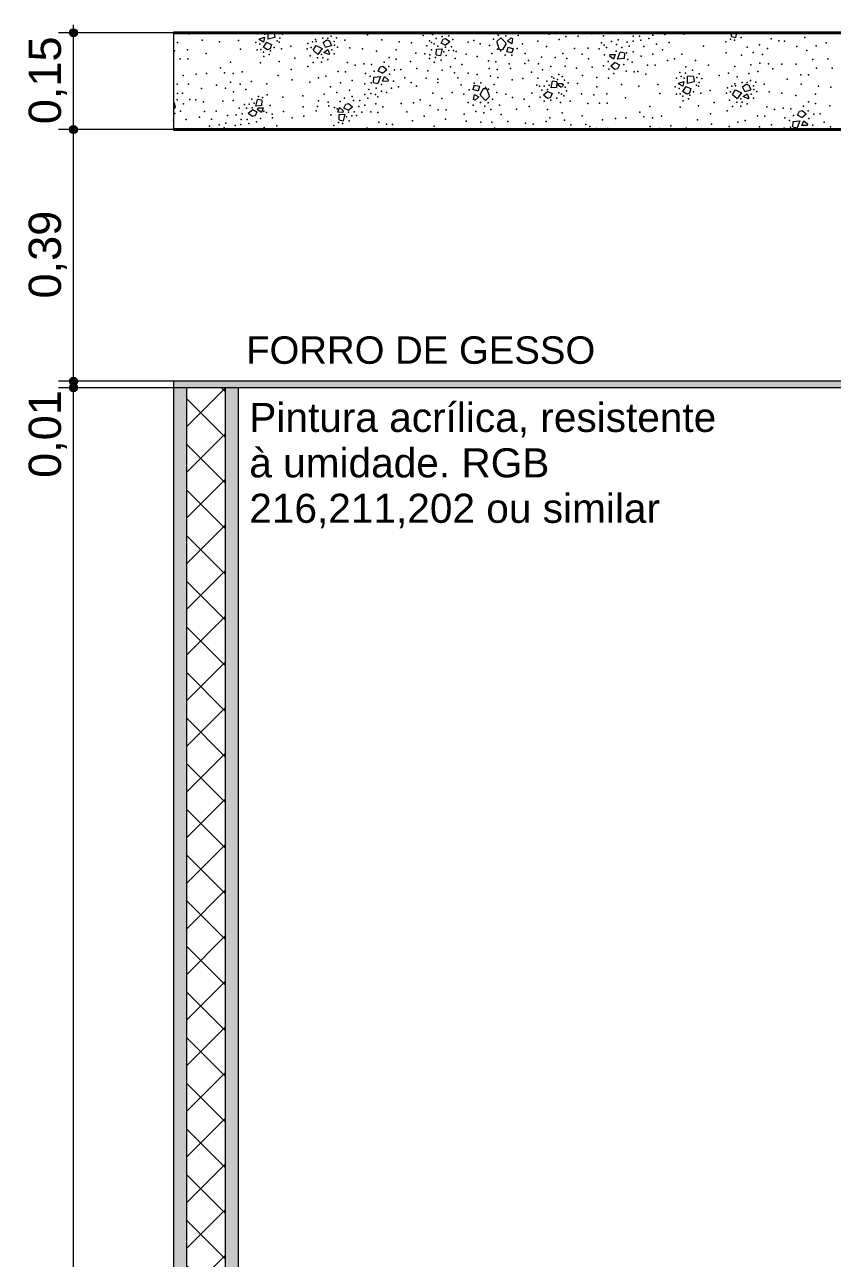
# Model space of a CAD drawing. Header units: metres. Extents: x -1.9 to 95.3, y -2.2 to 2.5.
# Drawn here: x 53.103 to 54.354, y -0.314 to 1.597 of the extents above; entities that cross this region are included whole.
import ezdxf

# ---------------------------------------------------------------- set-up
doc = ezdxf.new("R2010")
doc.units = ezdxf.units.M
doc.header["$MEASUREMENT"] = 0
for name, color, linetype in [('COTAS CORTE', 7, 'Continuous'), ('FORRO.EXEC', 7, 'Continuous'), ('LAJES.EST', 7, 'Continuous'), ('PAREDE CONSTRUIR', 7, 'Continuous')]:
    doc.layers.add(name, color=color, linetype=linetype)
for name, color, linetype, lineweight, true_color in [('COTAS CORTE_Caneta_No__25', 7, 'Continuous', 13, 0x982312), ('LAJES.EST_Caneta_No__97', 7, 'Continuous', 13, 0x6b6b6b), ('NOTAS-EXECUTIVO.ARQ_Caneta_No__12', 7, 'Continuous', 0, 0x030303)]:
    doc.layers.add(name, color=color, linetype=linetype, lineweight=lineweight, true_color=true_color)
for name, color, linetype, lineweight in [('FORRO.EXEC_Caneta_No__241', 7, 'Continuous', 13), ('LAJES.EST_Caneta_No__1', 7, 'Continuous', 40), ('LAJES.EST_Caneta_No__241', 7, 'Continuous', 13), ('NOTAS-EXECUTIVO.ARQ_Caneta_No__1', 7, 'Continuous', 40), ('PAREDE CONSTRUIR_Caneta_No__241', 7, 'Continuous', 13), ('PAREDE CONSTRUIR_Caneta_No__83', 84, 'Continuous', 0)]:
    doc.layers.add(name, color=color, linetype=linetype, lineweight=lineweight)
doc.styles.add('GENERATED_STYLE_1', font='arial.ttf')
doc.dimstyles.new('GENERATED_STYLE__2', dxfattribs={"dimtxt": 0.05, "dimasz": 0.02375, "dimexe": 0.18, "dimexo": 0.267183, "dimgap": 0, "dimtad": 1, "dimzin": 0, "dimdsep": 46, "dimtxsty": 'GENERATED_STYLE_1', "dimblk": 'ARROWHEAD_11', "dimblk1": 'ARROWHEAD_11', "dimblk2": 'ARROWHEAD_11', "dimcen": 0.09, "dimclrd": 256, "dimclre": 256, "dimclrt": 256, "dimadec": 0, "dimazin": 0, "dimtfac": 1, "dimtdec": 4, "dimtmove": 0, "dimatfit": 3, "dimfxl": 0, "dimtolj": 1, "dimtzin": 0, "dimarcsym": 0})

# ---------------------------------------------------------------- blocks, each defined once
blk = doc.blocks.new('*X190', base_point=(107.6811, -2.115))
at = {"layer": 'LAJES.EST_Caneta_No__241', "color": 7, "linetype": 'Continuous', "lineweight": 13}
for p, q in [((53.4661, 1.5744), (53.4662, 1.5757)), ((53.4726, 1.5706), (53.4661, 1.5744)), ((53.4662, 1.5757), (53.4743, 1.578)), ((53.4772, 1.5704), (53.4719, 1.5625)), ((53.4743, 1.578), (53.4726, 1.5706)), ((53.4772, 1.5704), (53.4848, 1.567)), ((53.4801, 1.575), (53.4798, 1.585)), ((53.4903, 1.5776), (53.4801, 1.575)), ((53.4894, 1.585), (53.4903, 1.5776)), ((53.565, 1.5698), (53.5708, 1.5738)), ((53.5687, 1.5624), (53.565, 1.5698)), ((53.5708, 1.5738), (53.5749, 1.5726)), ((53.5749, 1.5726), (53.5779, 1.5651)), ((53.7477, 1.5689), (53.7508, 1.5753)), ((53.7544, 1.5658), (53.7477, 1.5689)), ((53.7508, 1.5753), (53.7549, 1.5763)), ((53.7544, 1.5658), (53.7612, 1.5713)), ((53.7549, 1.5763), (53.7612, 1.5713)), ((53.8345, 1.5717), (53.8403, 1.5773)), ((53.835, 1.5675), (53.8345, 1.5717)), ((53.835, 1.5675), (53.838, 1.5591)), ((53.8403, 1.5773), (53.8464, 1.571)), ((53.844, 1.5595), (53.8486, 1.5674)), ((53.8464, 1.571), (53.8486, 1.5674)), ((53.8507, 1.5718), (53.8562, 1.5769)), ((53.8573, 1.568), (53.8507, 1.5718)), ((53.8562, 1.5769), (53.8587, 1.5759)), ((53.8587, 1.5759), (53.8573, 1.568)), ((54.0631, 1.5842), (54.0622, 1.585)), ((54.0662, 1.585), (54.0631, 1.5842)), ((54.1976, 1.5792), (54.1978, 1.585)), ((54.1976, 1.5792), (54.2041, 1.5778)), ((54.2058, 1.585), (54.2041, 1.5778)), ((53.4789, 1.5585), (53.4719, 1.5625)), ((53.4828, 1.5602), (53.4789, 1.5585)), ((53.4848, 1.567), (53.4828, 1.5602)), ((53.5496, 1.5579), (53.554, 1.565)), ((53.5496, 1.5579), (53.5566, 1.5515)), ((53.554, 1.565), (53.5635, 1.5606)), ((53.5635, 1.5606), (53.5566, 1.5515)), ((53.5662, 1.5546), (53.5722, 1.5592)), ((53.5739, 1.5513), (53.5662, 1.5546)), ((53.5687, 1.5624), (53.5779, 1.5651)), ((53.5722, 1.5592), (53.5748, 1.5522)), ((53.5748, 1.5522), (53.5739, 1.5513)), ((53.7403, 1.551), (53.7406, 1.5593)), ((53.7403, 1.551), (53.7468, 1.5496)), ((53.7406, 1.5593), (53.7493, 1.5599)), ((53.7493, 1.5599), (53.7468, 1.5496)), ((53.838, 1.5591), (53.844, 1.5595)), ((53.8495, 1.5553), (53.8516, 1.5629)), ((53.8577, 1.5538), (53.8495, 1.5553)), ((53.8516, 1.5629), (53.86, 1.5601)), ((53.8577, 1.5538), (53.86, 1.5601)), ((54.0091, 1.5489), (54.0098, 1.5515)), ((54.0149, 1.5441), (54.0091, 1.5489)), ((54.0098, 1.5515), (54.0178, 1.5511)), ((54.0178, 1.5511), (54.0149, 1.5441)), ((54.021, 1.5442), (54.0253, 1.5549)), ((54.0318, 1.5535), (54.0253, 1.5549)), ((54.0318, 1.5535), (54.0315, 1.5451)), ((53.6505, 1.5257), (53.6536, 1.5321)), ((53.6536, 1.5321), (53.6577, 1.5331)), ((53.6577, 1.5331), (53.664, 1.5281)), ((54.0177, 1.5387), (54.0109, 1.5331)), ((54.0172, 1.5281), (54.0109, 1.5331)), ((54.0213, 1.5291), (54.0172, 1.5281)), ((54.0177, 1.5387), (54.0244, 1.5355)), ((54.0315, 1.5451), (54.021, 1.5442)), ((54.0244, 1.5355), (54.0213, 1.5291)), ((53.6431, 1.5077), (53.6434, 1.5161)), ((53.6434, 1.5161), (53.6539, 1.517)), ((53.6539, 1.517), (53.6496, 1.5063)), ((53.6572, 1.5225), (53.6505, 1.5257)), ((53.6571, 1.5101), (53.66, 1.5171)), ((53.6651, 1.5097), (53.6571, 1.5101)), ((53.6572, 1.5225), (53.664, 1.5281)), ((53.66, 1.5171), (53.6657, 1.5123)), ((53.6657, 1.5123), (53.6651, 1.5097)), ((53.9182, 1.4998), (53.9207, 1.5101)), ((53.9272, 1.5087), (53.9207, 1.5101)), ((54.1299, 1.5064), (54.1296, 1.5178)), ((54.1391, 1.5173), (54.1296, 1.5178)), ((54.1391, 1.5173), (54.1401, 1.509)), ((53.6431, 1.5077), (53.6496, 1.5063)), ((53.7992, 1.5036), (53.7969, 1.4973)), ((53.8053, 1.4945), (53.7969, 1.4973)), ((53.7992, 1.5036), (53.8074, 1.5021)), ((53.8074, 1.5021), (53.8053, 1.4945)), ((53.8129, 1.4979), (53.8083, 1.49)), ((53.8189, 1.4983), (53.8129, 1.4979)), ((53.8219, 1.4899), (53.8189, 1.4983)), ((53.9131, 1.4939), (53.9063, 1.4883)), ((53.9131, 1.4939), (53.9198, 1.4907)), ((53.9269, 1.5004), (53.9182, 1.4998)), ((53.9272, 1.5087), (53.9269, 1.5004)), ((53.9291, 1.504), (53.9298, 1.5066)), ((53.9332, 1.5007), (53.9291, 1.504)), ((53.9298, 1.5066), (53.9361, 1.5063)), ((53.9332, 1.5007), (53.9359, 1.5017)), ((53.9371, 1.5048), (53.9359, 1.5017)), ((53.9371, 1.5048), (53.9361, 1.5063)), ((54.1159, 1.5058), (54.116, 1.5071)), ((54.1224, 1.502), (54.1159, 1.5058)), ((54.116, 1.5071), (54.1241, 1.5094)), ((54.127, 1.5018), (54.1217, 1.4939)), ((54.1287, 1.4899), (54.1217, 1.4939)), ((54.1241, 1.5094), (54.1224, 1.502)), ((54.127, 1.5018), (54.1346, 1.4984)), ((54.1326, 1.4916), (54.1287, 1.4899)), ((54.1401, 1.509), (54.1299, 1.5064)), ((54.1346, 1.4984), (54.1326, 1.4916)), ((54.1994, 1.4893), (54.2038, 1.4964)), ((54.2038, 1.4964), (54.2134, 1.492)), ((54.2134, 1.492), (54.2064, 1.4829)), ((54.2148, 1.5012), (54.2206, 1.5052)), ((54.2186, 1.4938), (54.2148, 1.5012)), ((54.2186, 1.4938), (54.2277, 1.4965)), ((54.2206, 1.5052), (54.2247, 1.504)), ((54.2247, 1.504), (54.2277, 1.4965)), ((53.3332, 1.4897), (53.3339, 1.4886)), ((53.3339, 1.4886), (53.3332, 1.4882)), ((53.3332, 1.4765), (53.3341, 1.4766)), ((53.3341, 1.4766), (53.3355, 1.4697)), ((53.4609, 1.4715), (53.4635, 1.4818)), ((53.4696, 1.4721), (53.4609, 1.4715)), ((53.4699, 1.4804), (53.4635, 1.4818)), ((53.4699, 1.4804), (53.4696, 1.4721)), ((53.5972, 1.468), (53.6003, 1.4744)), ((53.6003, 1.4744), (53.6044, 1.4754)), ((53.6044, 1.4754), (53.6107, 1.4704)), ((53.7982, 1.4815), (53.7996, 1.4894)), ((53.8007, 1.4805), (53.7982, 1.4815)), ((53.7996, 1.4894), (53.8062, 1.4856)), ((53.8062, 1.4856), (53.8007, 1.4805)), ((53.8105, 1.4864), (53.8083, 1.49)), ((53.8166, 1.4801), (53.8105, 1.4864)), ((53.8224, 1.4857), (53.8166, 1.4801)), ((53.8219, 1.4899), (53.8224, 1.4857)), ((53.9127, 1.4833), (53.9063, 1.4883)), ((53.9168, 1.4843), (53.9127, 1.4833)), ((53.9198, 1.4907), (53.9168, 1.4843)), ((54.1994, 1.4893), (54.2064, 1.4829)), ((54.216, 1.486), (54.222, 1.4906)), ((54.2237, 1.4827), (54.216, 1.486)), ((54.222, 1.4906), (54.2246, 1.4836)), ((54.2246, 1.4836), (54.2237, 1.4827)), ((53.3355, 1.4697), (53.3332, 1.4668)), ((53.4559, 1.4656), (53.449, 1.4601)), ((53.4554, 1.4551), (53.449, 1.4601)), ((53.4595, 1.4561), (53.4554, 1.4551)), ((53.4559, 1.4656), (53.4625, 1.4624)), ((53.4625, 1.4624), (53.4595, 1.4561)), ((53.4635, 1.4663), (53.4642, 1.4689)), ((53.4693, 1.4615), (53.4635, 1.4663)), ((53.4642, 1.4689), (53.4721, 1.4685)), ((53.4721, 1.4685), (53.4693, 1.4615)), ((53.5876, 1.462), (53.5905, 1.469)), ((53.5956, 1.4616), (53.5876, 1.462)), ((53.5898, 1.45), (53.5901, 1.4584)), ((53.5901, 1.4584), (53.5988, 1.4589)), ((53.5905, 1.469), (53.5963, 1.4642)), ((53.5963, 1.4642), (53.5956, 1.4616)), ((53.5988, 1.4589), (53.5963, 1.4486)), ((53.6039, 1.4648), (53.5972, 1.468)), ((53.6039, 1.4648), (53.6107, 1.4704)), ((54.3003, 1.4571), (54.3034, 1.4635)), ((54.307, 1.4539), (54.3003, 1.4571)), ((54.3034, 1.4635), (54.3075, 1.4645)), ((54.307, 1.4539), (54.3138, 1.4595)), ((54.3075, 1.4645), (54.3138, 1.4595)), ((53.5898, 1.45), (53.5963, 1.4486)), ((54.2929, 1.4392), (54.2932, 1.4475)), ((54.2929, 1.4392), (54.2994, 1.4377)), ((54.2932, 1.4475), (54.3037, 1.4484)), ((54.3037, 1.4484), (54.2994, 1.4377)), ((54.3069, 1.4415), (54.3098, 1.4485)), ((54.3149, 1.4411), (54.3069, 1.4415)), ((54.3098, 1.4485), (54.3156, 1.4437)), ((54.3156, 1.4437), (54.3149, 1.4411))]:
    blk.add_line(p, q, dxfattribs=at)
for p in [(53.3394, 1.5841), (53.3396, 1.5698), (53.3576, 1.5832), (53.3774, 1.5734), (53.4042, 1.571), (53.4341, 1.5732), (53.4606, 1.5699), (53.4626, 1.5831), (53.4748, 1.583), (53.494, 1.5726), (53.4944, 1.5845), (53.497, 1.5706), (53.4981, 1.5764), (53.5022, 1.5827), (53.5415, 1.5685), (53.5488, 1.5708), (53.5532, 1.5746), (53.5544, 1.5712), (53.5646, 1.5766), (53.5723, 1.5767), (53.5777, 1.5798), (53.5819, 1.5714), (53.586, 1.5771), (53.5985, 1.5737), (53.634, 1.5817), (53.656, 1.5741), (53.6829, 1.571), (53.7022, 1.5693), (53.7198, 1.5809), (53.7297, 1.5724), (53.7331, 1.5699), (53.7345, 1.5825), (53.7372, 1.5679), (53.7404, 1.5759), (53.7494, 1.579), (53.7597, 1.5804), (53.7662, 1.5745), (53.79, 1.5706), (53.7985, 1.5728), (53.8041, 1.5846), (53.8085, 1.5676), (53.8186, 1.5848), (53.8292, 1.5753), (53.8362, 1.581), (53.8482, 1.5803), (53.8594, 1.5847), (53.8671, 1.5805), (53.8738, 1.5677), (53.8975, 1.5718), (53.9154, 1.5827), (53.9308, 1.5744), (53.9409, 1.579), (53.9603, 1.5797), (53.9812, 1.5835), (53.9965, 1.5693), (53.9997, 1.5801), (54.0118, 1.5715), (54.0221, 1.5741), (54.0362, 1.5703), (54.0454, 1.572), (54.0456, 1.5796), (54.0552, 1.5799), (54.0575, 1.5736), (54.0695, 1.5761), (54.076, 1.5814), (54.0815, 1.5673), (54.0946, 1.5825), (54.1011, 1.5699), (54.1247, 1.5826), (54.143, 1.5848), (54.1893, 1.5707), (54.1965, 1.5751), (54.2025, 1.5735), (54.2093, 1.5839), (54.213, 1.5778), (54.2592, 1.5756), (54.2712, 1.5724), (54.2802, 1.572), (54.3115, 1.5776), (54.3446, 1.5695), (53.3348, 1.5572), (53.3547, 1.5587), (53.384, 1.5527), (53.4371, 1.5593), (53.4627, 1.5585), (53.4671, 1.5672), (53.4686, 1.5589), (53.4727, 1.5551), (53.4813, 1.5512), (53.4835, 1.557), (53.4894, 1.5619), (53.5007, 1.5601), (53.5152, 1.5641), (53.5405, 1.5602), (53.5448, 1.5493), (53.5465, 1.5622), (53.5627, 1.5511), (53.5786, 1.5585), (53.5819, 1.5523), (53.5827, 1.5659), (53.5875, 1.5624), (53.6065, 1.5618), (53.626, 1.5602), (53.6476, 1.5564), (53.6781, 1.5585), (53.7085, 1.5531), (53.7227, 1.5522), (53.7255, 1.5647), (53.7306, 1.5506), (53.7329, 1.5584), (53.7427, 1.564), (53.752, 1.5556), (53.7549, 1.5628), (53.7557, 1.5495), (53.7598, 1.5573), (53.7637, 1.5634), (53.767, 1.5576), (53.7714, 1.5561), (53.7866, 1.5516), (53.8228, 1.565), (53.8267, 1.5528), (53.8354, 1.5596), (53.8404, 1.557), (53.8473, 1.55), (53.8576, 1.5503), (53.8656, 1.5607), (53.8782, 1.5529), (53.9111, 1.5639), (53.9365, 1.5529), (53.9548, 1.5606), (53.9663, 1.5517), (53.9759, 1.5612), (53.993, 1.5599), (54.0003, 1.5658), (54.0009, 1.551), (54.0039, 1.5622), (54.0193, 1.5565), (54.0195, 1.5667), (54.0278, 1.562), (54.0353, 1.5538), (54.0392, 1.564), (54.0455, 1.5555), (54.0578, 1.5485), (54.0618, 1.5637), (54.0758, 1.552), (54.0911, 1.5584), (54.121, 1.5519), (54.1543, 1.5641), (54.1897, 1.5539), (54.2134, 1.5504), (54.2222, 1.5627), (54.2312, 1.5542), (54.2413, 1.5663), (54.2458, 1.5511), (54.2538, 1.5607), (54.2989, 1.5635), (54.3146, 1.5573), (54.3289, 1.5648), (53.3434, 1.5445), (53.3553, 1.5446), (53.4058, 1.5306), (53.4217, 1.5394), (53.4682, 1.5383), (53.4731, 1.548), (53.4971, 1.5402), (53.5211, 1.5454), (53.5412, 1.5326), (53.5495, 1.5391), (53.5561, 1.546), (53.5624, 1.5396), (53.5646, 1.5462), (53.5721, 1.5433), (53.6026, 1.5387), (53.6149, 1.5346), (53.628, 1.5366), (53.6401, 1.5359), (53.6596, 1.5396), (53.6671, 1.5327), (53.6674, 1.5466), (53.6783, 1.5442), (53.7004, 1.5406), (53.71, 1.5296), (53.73, 1.5449), (53.7371, 1.5395), (53.7392, 1.5468), (53.748, 1.5427), (53.7626, 1.5323), (53.7696, 1.5452), (53.7798, 1.5356), (53.8037, 1.548), (53.8213, 1.5415), (53.8223, 1.5296), (53.8327, 1.5399), (53.8532, 1.5369), (53.8553, 1.5296), (53.8776, 1.5374), (53.8833, 1.5421), (53.8988, 1.537), (53.9034, 1.5474), (53.918, 1.5326), (53.9247, 1.5467), (53.9402, 1.5334), (53.9429, 1.5452), (53.9575, 1.5301), (53.976, 1.5445), (53.982, 1.5315), (53.9994, 1.5336), (54.0068, 1.5405), (54.031, 1.5359), (54.037, 1.5436), (54.044, 1.5394), (54.0676, 1.535), (54.0794, 1.535), (54.0985, 1.5421), (54.1096, 1.5445), (54.1273, 1.532), (54.1419, 1.5418), (54.1622, 1.5349), (54.2028, 1.5329), (54.228, 1.5354), (54.2418, 1.538), (54.2553, 1.5366), (54.2618, 1.5291), (54.2758, 1.5364), (54.2981, 1.5363), (54.3237, 1.5436), (54.3294, 1.5301), (54.3469, 1.5444), (54.3538, 1.5301), (53.3482, 1.5188), (53.3683, 1.5207), (53.3844, 1.5217), (53.4123, 1.5231), (53.4257, 1.5217), (53.4395, 1.5243), (53.4954, 1.5186), (53.5156, 1.528), (53.5173, 1.5121), (53.5579, 1.5152), (53.569, 1.5175), (53.5881, 1.5247), (53.5999, 1.5246), (53.6098, 1.5111), (53.6309, 1.5218), (53.6379, 1.5176), (53.6439, 1.5254), (53.6681, 1.5207), (53.6739, 1.5102), (53.6755, 1.5276), (53.6855, 1.5282), (53.6916, 1.5152), (53.7246, 1.5145), (53.7273, 1.5262), (53.7429, 1.513), (53.7495, 1.5271), (53.7687, 1.5227), (53.7736, 1.5153), (53.7899, 1.5223), (53.8037, 1.5204), (53.8242, 1.5175), (53.8346, 1.5278), (53.8356, 1.5158), (53.8581, 1.5122), (53.8744, 1.514), (53.8877, 1.5241), (53.8979, 1.5145), (53.9049, 1.5273), (53.9118, 1.5101), (53.9195, 1.5169), (53.9223, 1.5144), (53.9283, 1.5128), (53.9304, 1.5202), (53.9355, 1.5172), (53.9391, 1.5115), (53.9671, 1.519), (53.9892, 1.5155), (54.0075, 1.5146), (54.0078, 1.5285), (54.0153, 1.5216), (54.0348, 1.5253), (54.0469, 1.5246), (54.0527, 1.525), (54.0649, 1.521), (54.1124, 1.5145), (54.1176, 1.5235), (54.1201, 1.517), (54.1246, 1.5144), (54.1266, 1.5225), (54.1374, 1.527), (54.1442, 1.5159), (54.1476, 1.5213), (54.152, 1.5142), (54.1785, 1.5187), (54.193, 1.5226), (54.2067, 1.5165), (54.2247, 1.5218), (54.2275, 1.5112), (54.2388, 1.5248), (54.2839, 1.5131), (54.3052, 1.5196), (54.3171, 1.5197), (53.3388, 1.5053), (53.3473, 1.4916), (53.3565, 1.5055), (53.3765, 1.4985), (53.3998, 1.5039), (53.4137, 1.4989), (53.4217, 1.5086), (53.4262, 1.4933), (53.4364, 1.5055), (53.4453, 1.4969), (53.4542, 1.5093), (53.4778, 1.5057), (53.5446, 1.5085), (53.5764, 1.5012), (53.5861, 1.4924), (53.5917, 1.5076), (53.6057, 1.4959), (53.6294, 1.5058), (53.6357, 1.4972), (53.6387, 1.4909), (53.6396, 1.5074), (53.6471, 1.4992), (53.6554, 1.4945), (53.6556, 1.5047), (53.663, 1.4923), (53.671, 1.499), (53.6819, 1.5014), (53.7013, 1.508), (53.7098, 1.5023), (53.7352, 1.4913), (53.7428, 1.5077), (53.7648, 1.4926), (53.7787, 1.5045), (53.7913, 1.4967), (53.7993, 1.507), (53.8096, 1.5074), (53.8165, 1.5004), (53.8215, 1.4978), (53.8302, 1.5046), (53.8341, 1.4924), (53.8882, 1.4913), (53.8961, 1.5036), (53.9005, 1.502), (53.9038, 1.4962), (53.9078, 1.5024), (53.9126, 1.4969), (53.9155, 1.504), (53.9303, 1.4917), (53.9402, 1.5007), (53.942, 1.4949), (53.9449, 1.5074), (53.959, 1.5065), (53.9894, 1.5012), (54.0272, 1.5048), (54.0541, 1.5024), (54.0839, 1.5046), (54.1104, 1.5013), (54.1169, 1.4986), (54.1392, 1.4933), (54.1438, 1.504), (54.1468, 1.502), (54.1479, 1.5078), (54.1505, 1.4916), (54.165, 1.4955), (54.1903, 1.4916), (54.1914, 1.4999), (54.1963, 1.4937), (54.1986, 1.5022), (54.203, 1.506), (54.2042, 1.5026), (54.2144, 1.508), (54.2221, 1.5081), (54.2317, 1.5028), (54.2325, 1.4973), (54.2358, 1.5085), (54.2373, 1.4938), (54.2483, 1.5051), (54.2563, 1.4932), (54.2758, 1.4916), (54.3058, 1.5055), (54.3328, 1.5024), (54.352, 1.5007), (53.3391, 1.4809), (53.3392, 1.4908), (53.3485, 1.4748), (53.3586, 1.4815), (53.3677, 1.4812), (53.3797, 1.4779), (53.4097, 1.479), (53.4258, 1.4798), (53.4432, 1.4738), (53.4505, 1.4741), (53.4545, 1.4819), (53.4582, 1.4758), (53.465, 1.4861), (53.471, 1.4846), (53.4782, 1.4889), (53.4829, 1.4725), (53.5025, 1.485), (53.5337, 1.4874), (53.5576, 1.4796), (53.5664, 1.4898), (53.573, 1.4772), (53.5739, 1.4717), (53.5916, 1.4783), (53.598, 1.4835), (53.6101, 1.4861), (53.6123, 1.4798), (53.622, 1.4801), (53.6295, 1.4892), (53.6297, 1.4729), (53.6345, 1.4836), (53.646, 1.4893), (53.6466, 1.4751), (53.6498, 1.4858), (53.6859, 1.4754), (53.7053, 1.4762), (53.7154, 1.4808), (53.7308, 1.4724), (53.7488, 1.4833), (53.7831, 1.4897), (53.7898, 1.4769), (53.7975, 1.4727), (53.8087, 1.4771), (53.8207, 1.4764), (53.8277, 1.4821), (53.8383, 1.4726), (53.8484, 1.4898), (53.8584, 1.4846), (53.8765, 1.4819), (53.9013, 1.4852), (53.9078, 1.4792), (53.9181, 1.4806), (53.9272, 1.4838), (53.9331, 1.4771), (53.9344, 1.4898), (53.9378, 1.4872), (53.9477, 1.4788), (53.9653, 1.4903), (53.9754, 1.4756), (53.9846, 1.4886), (53.9932, 1.4759), (54.0045, 1.4901), (54.0051, 1.476), (54.0338, 1.4841), (54.0869, 1.4907), (54.1125, 1.4899), (54.1184, 1.4903), (54.1225, 1.4865), (54.1229, 1.4795), (54.1311, 1.4826), (54.1333, 1.4885), (54.1709, 1.4768), (54.1946, 1.4807), (54.2059, 1.4774), (54.2125, 1.4825), (54.2144, 1.4776), (54.2219, 1.4747), (54.2284, 1.4899), (54.2317, 1.4837), (54.2975, 1.4878), (54.3172, 1.478), (54.3279, 1.4899), (54.3281, 1.4756), (54.3502, 1.472), (53.3352, 1.4601), (53.344, 1.4635), (53.3734, 1.4543), (53.3813, 1.463), (53.3993, 1.4635), (53.417, 1.4566), (53.4301, 1.4576), (53.4349, 1.4683), (53.4394, 1.4596), (53.4465, 1.468), (53.4553, 1.4686), (53.473, 1.4635), (53.4771, 1.4615), (53.4859, 1.4588), (53.4868, 1.4533), (53.5038, 1.4631), (53.5169, 1.4534), (53.5339, 1.4703), (53.5353, 1.4556), (53.554, 1.4639), (53.5561, 1.4707), (53.5769, 1.458), (53.5826, 1.469), (53.5867, 1.467), (53.6015, 1.4547), (53.6045, 1.4618), (53.6093, 1.4564), (53.6132, 1.4625), (53.6165, 1.4567), (53.6204, 1.4709), (53.6249, 1.4621), (53.6392, 1.4625), (53.6498, 1.4614), (53.6577, 1.4701), (53.6945, 1.4624), (53.7214, 1.4559), (53.7435, 1.4657), (53.7556, 1.4658), (53.7837, 1.459), (53.8018, 1.4628), (53.8139, 1.4609), (53.8154, 1.4714), (53.825, 1.4661), (53.8409, 1.4581), (53.8647, 1.4668), (53.8841, 1.4707), (53.9126, 1.4661), (53.9162, 1.4531), (53.9353, 1.461), (53.9667, 1.4565), (54.0342, 1.4531), (54.0556, 1.462), (54.0621, 1.4545), (54.0715, 1.4708), (54.0755, 1.4531), (54.0893, 1.4557), (54.1181, 1.4697), (54.1469, 1.4716), (54.1655, 1.4594), (54.191, 1.464), (54.1993, 1.4705), (54.2122, 1.471), (54.2379, 1.4561), (54.2497, 1.456), (54.2525, 1.4701), (54.2647, 1.466), (54.2778, 1.4681), (54.2807, 1.4532), (54.2899, 1.4673), (54.2937, 1.4568), (54.3094, 1.471), (54.3169, 1.4641), (54.3253, 1.459), (54.3353, 1.4596), (53.3332, 1.4498), (53.3526, 1.4505), (53.3887, 1.4401), (53.3919, 1.4509), (53.3925, 1.4366), (53.404, 1.4423), (53.4118, 1.4375), (53.4144, 1.4449), (53.4285, 1.4411), (53.4377, 1.4428), (53.4378, 1.4504), (53.4475, 1.4507), (53.4497, 1.4444), (53.4617, 1.4469), (53.4682, 1.4522), (53.4737, 1.4381), (53.4934, 1.4407), (53.5816, 1.4415), (53.5888, 1.4459), (53.5948, 1.4443), (53.6052, 1.4486), (53.6335, 1.4371), (53.6514, 1.4464), (53.6634, 1.4432), (53.6725, 1.4429), (53.7037, 1.4484), (53.7212, 1.4356), (53.7369, 1.4404), (53.7548, 1.4512), (53.7869, 1.4482), (53.8093, 1.4465), (53.8267, 1.4466), (53.8304, 1.4372), (53.8513, 1.4473), (53.8786, 1.4451), (53.8907, 1.4432), (53.9106, 1.4474), (53.9393, 1.4498), (53.9491, 1.4421), (53.9723, 1.4429), (53.9785, 1.4397), (53.9886, 1.4367), (53.998, 1.4502), (54.0063, 1.4369), (54.0181, 1.4521), (54.0496, 1.4353), (54.0716, 1.44), (54.0862, 1.4369), (54.104, 1.4407), (54.1276, 1.4371), (54.1452, 1.45), (54.1671, 1.4435), (54.1944, 1.4399), (54.2077, 1.4466), (54.2189, 1.4489), (54.2415, 1.439), (54.2596, 1.4425), (54.2793, 1.4372), (54.2877, 1.449), (54.2894, 1.4388), (54.3054, 1.4361), (54.3179, 1.4521), (54.3238, 1.4416), (54.3414, 1.4466), (54.3511, 1.4394)]:
    blk.add_point(p, dxfattribs=at)
blk = doc.blocks.new('*D195', base_point=(107.6811, -2.115))
at = {"layer": 'COTAS CORTE_Caneta_No__25', "linetype": 'Continuous', "lineweight": 13, "true_color": 0x982312}
for points in [[(53.1719, 1.035), (53.1724, 1.0326), (53.1737, 1.0306), (53.1758, 1.0292), (53.1781, 1.0288), (53.1805, 1.0292), (53.1826, 1.0306), (53.1839, 1.0326), (53.1844, 1.035), (53.1839, 1.0374), (53.1826, 1.0394), (53.1805, 1.0408), (53.1781, 1.0413), (53.1758, 1.0408), (53.1737, 1.0394), (53.1724, 1.0374)], [(53.1719, -2.115), (53.1724, -2.1174), (53.1737, -2.1194), (53.1758, -2.1208), (53.1781, -2.1212), (53.1805, -2.1208), (53.1826, -2.1194), (53.1839, -2.1174), (53.1844, -2.115), (53.1839, -2.1126), (53.1826, -2.1106), (53.1805, -2.1092), (53.1781, -2.1087), (53.1758, -2.1092), (53.1737, -2.1106), (53.1724, -2.1126)]]:
    blk.add_hatch(color=24, dxfattribs=at).paths.add_polyline_path(points)
at = {"layer": 'COTAS CORTE_Caneta_No__25', "color": 24, "linetype": 'Continuous', "lineweight": 13, "true_color": 0x982312}
for p, q in [((53.1719, 1.035), (53.1547, 1.035)), ((53.4453, 1.035), (53.1844, 1.035)), ((53.1781, -2.1087), (53.1781, 1.0288)), ((53.1719, -2.115), (53.1547, -2.115)), ((53.1781, -2.1275), (53.1781, -2.1212)), ((53.4453, -2.115), (53.1844, -2.115))]:
    blk.add_line(p, q, dxfattribs=at)
for centre in [(53.1781, 1.035), (53.1781, -2.115)]:
    blk.add_circle(centre, 0.00625, dxfattribs=at)
at = {"layer": 'COTAS CORTE_Caneta_No__25', "color": 24, "lineweight": 13, "true_color": 0x982312, "char_height": 0.05, "attachment_point": 7, "rotation": 90, "style": 'GENERATED_STYLE_1'}
for s, insert in [('\\A1;{\\pql;\\fArial|b0|i0|c0|p0;\\W1.000000;0,01}', (53.1681, 0.8953)), ('\\A1;{\\pql;\\fArial|b0|i0|c0|p0;\\W1.000000;3,15}', (53.1681, -0.6735))]:
    blk.add_mtext(s, dxfattribs=dict(at, insert=insert))
blk = doc.blocks.new('ARROWHEAD_11')
at = {"color": 0, "linetype": 'Continuous', "lineweight": 0}
blk.add_line((0, 0), (-1, 0), dxfattribs=at)
at = {"color": 0, "linetype": 'Continuous', "lineweight": 0, "const_width": 0.25, "flags": 128}
blk.add_lwpolyline([(-0.125, 0, 1), (0.125, 0, 1)], format="xyb", close=True, dxfattribs=at)
blk = doc.blocks.new('*D196', base_point=(107.6811, -2.115))
at = {"layer": 'COTAS CORTE_Caneta_No__25', "linetype": 'Continuous', "lineweight": 13, "true_color": 0x982312}
for points in [[(53.1719, 1.045), (53.1724, 1.0426), (53.1737, 1.0406), (53.1758, 1.0392), (53.1781, 1.0388), (53.1805, 1.0392), (53.1826, 1.0406), (53.1839, 1.0426), (53.1844, 1.045), (53.1839, 1.0474), (53.1826, 1.0494), (53.1805, 1.0508), (53.1781, 1.0513), (53.1758, 1.0508), (53.1737, 1.0494), (53.1724, 1.0474)], [(53.1719, 1.035), (53.1724, 1.0326), (53.1737, 1.0306), (53.1758, 1.0292), (53.1781, 1.0288), (53.1805, 1.0292), (53.1826, 1.0306), (53.1839, 1.0326), (53.1844, 1.035), (53.1839, 1.0374), (53.1826, 1.0394), (53.1805, 1.0408), (53.1781, 1.0413), (53.1758, 1.0408), (53.1737, 1.0394), (53.1724, 1.0374)]]:
    blk.add_hatch(color=24, dxfattribs=at).paths.add_polyline_path(points)
at = {"layer": 'COTAS CORTE_Caneta_No__25', "color": 24, "linetype": 'Continuous', "lineweight": 13, "true_color": 0x982312}
for p, q in [((53.1719, 1.045), (53.1547, 1.045)), ((53.1719, 1.035), (53.1547, 1.035)), ((53.1781, 1.035), (53.1781, 1.0388)), ((53.4453, 1.045), (53.1844, 1.045)), ((53.4453, 1.035), (53.1844, 1.035))]:
    blk.add_line(p, q, dxfattribs=at)
for centre in [(53.1781, 1.045), (53.1781, 1.035)]:
    blk.add_circle(centre, 0.00625, dxfattribs=at)
blk = doc.blocks.new('*D197', base_point=(107.6811, -2.115))
at = {"layer": 'COTAS CORTE_Caneta_No__25', "linetype": 'Continuous', "lineweight": 13, "true_color": 0x982312}
for points in [[(53.1719, 1.435), (53.1724, 1.4326), (53.1737, 1.4306), (53.1758, 1.4292), (53.1781, 1.4288), (53.1805, 1.4292), (53.1826, 1.4306), (53.1839, 1.4326), (53.1844, 1.435), (53.1839, 1.4374), (53.1826, 1.4394), (53.1805, 1.4408), (53.1781, 1.4413), (53.1758, 1.4408), (53.1737, 1.4394), (53.1724, 1.4374)], [(53.1719, 1.045), (53.1724, 1.0426), (53.1737, 1.0406), (53.1758, 1.0392), (53.1781, 1.0388), (53.1805, 1.0392), (53.1826, 1.0406), (53.1839, 1.0426), (53.1844, 1.045), (53.1839, 1.0474), (53.1826, 1.0494), (53.1805, 1.0508), (53.1781, 1.0513), (53.1758, 1.0508), (53.1737, 1.0494), (53.1724, 1.0474)]]:
    blk.add_hatch(color=24, dxfattribs=at).paths.add_polyline_path(points)
at = {"layer": 'COTAS CORTE_Caneta_No__25', "color": 24, "linetype": 'Continuous', "lineweight": 13, "true_color": 0x982312}
for p, q in [((53.1719, 1.435), (53.1547, 1.435)), ((53.4453, 1.435), (53.1844, 1.435)), ((53.1781, 1.0513), (53.1781, 1.4288)), ((53.1719, 1.045), (53.1547, 1.045)), ((53.4453, 1.045), (53.1844, 1.045))]:
    blk.add_line(p, q, dxfattribs=at)
for centre in [(53.1781, 1.435), (53.1781, 1.045)]:
    blk.add_circle(centre, 0.00625, dxfattribs=at)
at = {"layer": 'COTAS CORTE_Caneta_No__25', "color": 24, "lineweight": 13, "true_color": 0x982312, "insert": (53.1681, 1.1733), "char_height": 0.05, "attachment_point": 7, "rotation": 90, "style": 'GENERATED_STYLE_1'}
blk.add_mtext('\\A1;{\\pql;\\fArial|b0|i0|c0|p0;\\W1.000000;0,39}', dxfattribs=at)
blk = doc.blocks.new('*D198', base_point=(107.6811, -2.115))
at = {"layer": 'COTAS CORTE_Caneta_No__25', "linetype": 'Continuous', "lineweight": 13, "true_color": 0x982312}
for points in [[(53.1719, 1.585), (53.1724, 1.5826), (53.1737, 1.5806), (53.1758, 1.5792), (53.1781, 1.5787), (53.1805, 1.5792), (53.1826, 1.5806), (53.1839, 1.5826), (53.1844, 1.585), (53.1839, 1.5874), (53.1826, 1.5894), (53.1805, 1.5908), (53.1781, 1.5912), (53.1758, 1.5908), (53.1737, 1.5894), (53.1724, 1.5874)], [(53.1719, 1.435), (53.1724, 1.4326), (53.1737, 1.4306), (53.1758, 1.4292), (53.1781, 1.4288), (53.1805, 1.4292), (53.1826, 1.4306), (53.1839, 1.4326), (53.1844, 1.435), (53.1839, 1.4374), (53.1826, 1.4394), (53.1805, 1.4408), (53.1781, 1.4413), (53.1758, 1.4408), (53.1737, 1.4394), (53.1724, 1.4374)]]:
    blk.add_hatch(color=24, dxfattribs=at).paths.add_polyline_path(points)
at = {"layer": 'COTAS CORTE_Caneta_No__25', "color": 24, "linetype": 'Continuous', "lineweight": 13, "true_color": 0x982312}
for p, q in [((53.1781, 1.5912), (53.1781, 1.5975)), ((53.1719, 1.585), (53.1547, 1.585)), ((53.1781, 1.4413), (53.1781, 1.5787)), ((53.4453, 1.585), (53.1844, 1.585)), ((53.1719, 1.435), (53.1547, 1.435)), ((53.4453, 1.435), (53.1844, 1.435))]:
    blk.add_line(p, q, dxfattribs=at)
for centre in [(53.1781, 1.585), (53.1781, 1.435)]:
    blk.add_circle(centre, 0.00625, dxfattribs=at)
at = {"layer": 'COTAS CORTE_Caneta_No__25', "color": 24, "lineweight": 13, "true_color": 0x982312, "insert": (53.1681, 1.4433), "char_height": 0.05, "attachment_point": 7, "rotation": 90, "style": 'GENERATED_STYLE_1'}
blk.add_mtext('\\A1;{\\pql;\\fArial|b0|i0|c0|p0;\\W1.000000;0,15}', dxfattribs=at)

msp = doc.modelspace()

# ---------------------------------------------------------------- hatches: boundary and pattern name
at = {"layer": 'FORRO.EXEC', "linetype": 'Continuous', "lineweight": 0, "true_color": 0xffffff}
msp.add_hatch(color=7, dxfattribs=at).paths.add_polyline_path([(53.3332, 1.045), (53.3332, 1.035), (55.1305, 1.035), (55.1305, 1.045)])
at = {"layer": 'PAREDE CONSTRUIR', "linetype": 'Continuous', "lineweight": 0, "true_color": 0xffffff}
for points in [[(53.3332, 1.035), (53.3332, -2.115), (53.3532, -2.115), (53.3532, 1.035)], [(53.4132, -2.115), (53.4332, -2.115), (53.4332, 1.035), (53.4132, 1.035)]]:
    msp.add_hatch(color=7, dxfattribs=at).paths.add_polyline_path(points)
at = {"layer": 'PAREDE CONSTRUIR_Caneta_No__83', "linetype": 'Continuous', "lineweight": 0}
h = msp.add_hatch(dxfattribs=at)
h.set_pattern_fill('Placomur_000d', color=84, style=0, pattern_type=2)
h.set_pattern_definition([(45, (107.681063, -2.115), (-0.03535534, 0.03535534), []), (135, (107.681063, -2.115), (0.03535534, 0.03535534), [])])
h.paths.add_polyline_path([(53.3532, 1.035), (53.3532, -2.115), (53.4132, -2.115), (53.4132, 1.035)])

# ---------------------------------------------------------------- linework, layer by layer
at = {"layer": 'FORRO.EXEC_Caneta_No__241', "color": 7, "linetype": 'Continuous', "lineweight": 13}
for p, q in [((53.3332, 1.045), (53.3332, 1.035)), ((55.1305, 1.045), (53.3332, 1.045)), ((53.4132, 1.035), (53.3532, 1.035)), ((55.1305, 1.035), (53.4332, 1.035))]:
    msp.add_line(p, q, dxfattribs=at)
at = {"layer": 'LAJES.EST_Caneta_No__1', "color": 7, "linetype": 'Continuous', "lineweight": 40}
for p, q in [((55.1305, 1.585), (53.3332, 1.585)), ((55.1305, 1.435), (53.3332, 1.435))]:
    msp.add_line(p, q, dxfattribs=at)
at = {"layer": 'LAJES.EST_Caneta_No__97', "color": 251, "linetype": 'Continuous', "lineweight": 13, "true_color": 0x6b6b6b}
msp.add_line((53.3332, 1.585), (53.3332, 1.435), dxfattribs=at)
at = {"layer": 'PAREDE CONSTRUIR_Caneta_No__241', "color": 7, "linetype": 'Continuous', "lineweight": 13}
for p, q in [((53.3332, 1.035), (53.3332, -2.015)), ((53.3532, 1.035), (53.3532, -2.115)), ((53.4132, 1.035), (53.4132, -2.115)), ((53.4332, 1.035), (53.4332, -2.115))]:
    msp.add_line(p, q, dxfattribs=at)

# ---------------------------------------------------------------- block references
at = {"layer": 'LAJES.EST', "lineweight": 0}
msp.add_blockref('*X190', (107.6811, -2.115), dxfattribs=at)

# ---------------------------------------------------------------- texts
at = {"layer": 'NOTAS-EXECUTIVO.ARQ_Caneta_No__1', "color": 7, "linetype": 'Continuous', "lineweight": 40, "insert": (53.4506, 1.0116), "char_height": 0.0450325, "width": 0.74499, "attachment_point": 1, "line_spacing_factor": 0.938099, "style": 'GENERATED_STYLE_1'}
msp.add_mtext('\\A1;{\\pql;\\fArial|b0|i0|c0|p0;\\W1.000000;Pintura acrílica, resistente à umidade. RGB 216,211,202 ou similar}', dxfattribs=at)
at = {"layer": 'NOTAS-EXECUTIVO.ARQ_Caneta_No__12', "color": 18, "linetype": 'Continuous', "lineweight": 0, "true_color": 0x030303, "insert": (53.7162, 1.1146), "char_height": 0.0425, "attachment_point": 2, "style": 'GENERATED_STYLE_1'}
msp.add_mtext('\\A1;{\\pqc;\\fArial|b0|i0|c0|p0;\\W1.000000;FORRO DE \\fArial|b0|i0|c0|p0;\\W1.000000;GESSO}', dxfattribs=at)

# ---------------------------------------------------------------- dimensions: what is measured, and where the dimension line sits
at = {"layer": 'COTAS CORTE', "color": 24, "linetype": 'Continuous', "lineweight": 13, "true_color": 0x982312}
for base, p1, p2, picture, middle in [((53.1781, 1.585), (54.3318, 1.435), (54.3318, 1.585), '*D198', (53.1431, 1.508)), ((53.1781, 1.435), (54.2318, 1.045), (54.3318, 1.435), '*D197', (53.1431, 1.238)), ((53.1781, 1.045), (54.2318, 1.035), (54.2318, 1.045), '*D196', (53.1431, 0.96)), ((53.1781, 1.035), (53.4332, -2.115), (54.2318, 1.035), '*D195', (53.1431, -0.6087))]:
    dim = msp.add_linear_dim(base=base, p1=p1, p2=p2, angle=90, dimstyle='GENERATED_STYLE__2', dxfattribs=at)
    dim.commit()
    dim.dimension.update_dxf_attribs({"geometry": picture, "text_midpoint": middle, "dimtype": 160, "text_rotation": 90})

doc.saveas('drawing.dxf')
